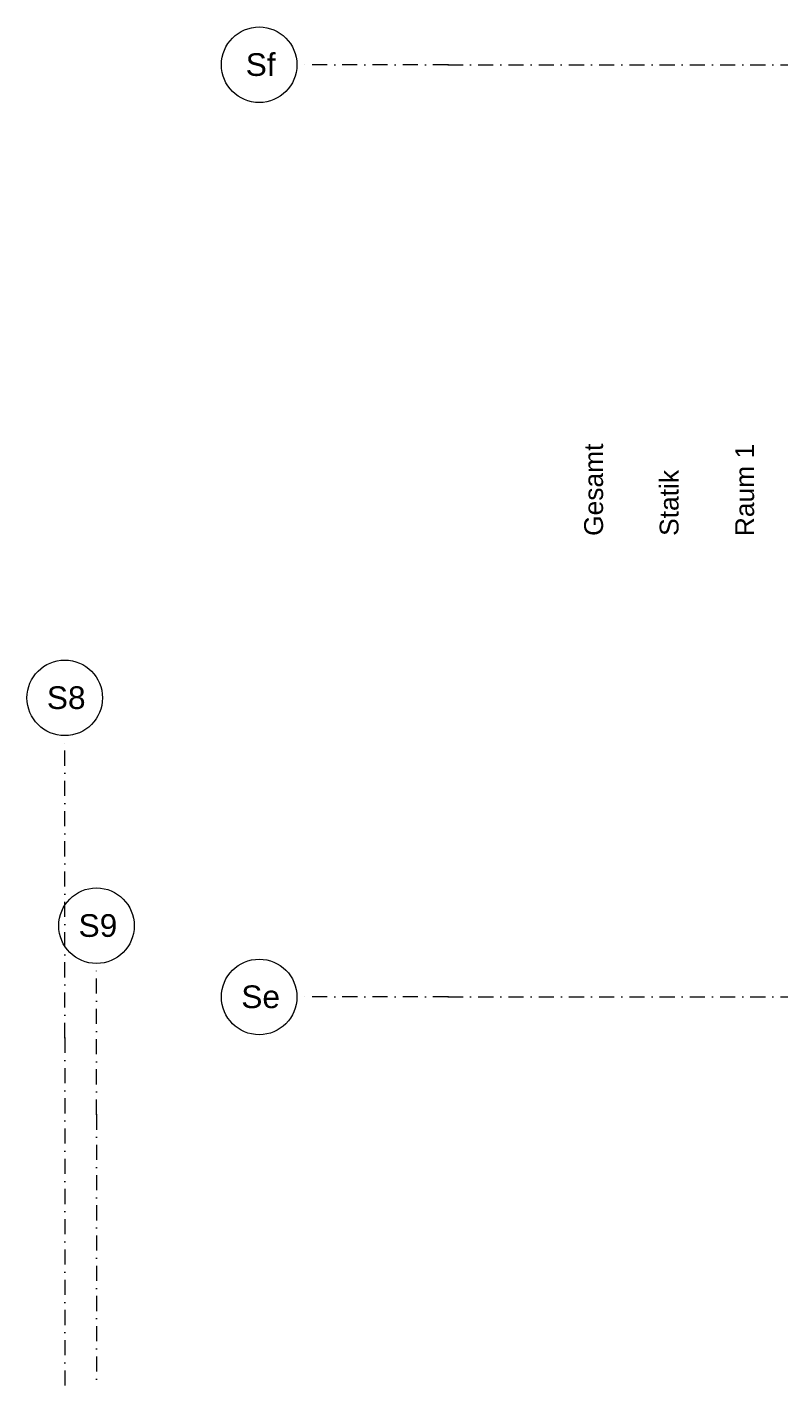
# Model space of a CAD drawing. Header units: millimetres. Extents: x 32522367 to 32638135, y 41424826 to 41540167.
# Drawn here: x 32601869 to 32606847, y 41463687 to 41472623 of the extents above; entities that cross this region are included whole.
import ezdxf
from ezdxf.enums import TextEntityAlignment as Align

# ---------------------------------------------------------------- set-up
doc = ezdxf.new("R2010")
doc.units = ezdxf.units.MM
doc.linetypes.add('Raster', pattern=[0.2, 0.1, -0.05, 0, -0.05])
doc.layers.add('000 Achsraster Haupt', color=251, linetype='Continuous')
doc.layers.add('000 Achsraster Haupt_Stift_Nr__1', color=251, linetype='Continuous', lineweight=13)
doc.layers.add('940 Einreichplan Bemassung_Stift_Nr__1', color=251, linetype='Continuous', lineweight=13)
doc.styles.add('ERSTELLTER_STIL_1', font='arial.ttf')

# ---------------------------------------------------------------- blocks, each defined once
blk = doc.blocks.new('Standard-Rastermarker_16')
at = {"layer": '000 Achsraster Haupt_Stift_Nr__1', "color": 7, "linetype": 'Raster', "lineweight": 13}
for q in [(34.0882, 0), (0, 0)]:
    blk.add_line((2, 0), q, dxfattribs=at)
at = {"layer": '000 Achsraster Haupt_Stift_Nr__1', "color": 7, "linetype": 'Continuous', "lineweight": 13}
blk.add_circle((-0.25, 0), 0.25, dxfattribs=at)
at = {"layer": '000 Achsraster Haupt_Stift_Nr__1', "color": 7, "linetype": 'Raster', "lineweight": 13}
blk.add_point((2, 0), dxfattribs=at)
blk.add_point((2, 0), dxfattribs=at)
at = {"layer": '000 Achsraster Haupt_Stift_Nr__1', "color": 7, "lineweight": 13, "style": 'ERSTELLTER_STIL_1'}
for tag, p in [('AC_MarkerText_1_0', (-0.3593, -0.0343)), ('AC_MarkerText_1_1', (36.2289, -0.0343))]:
    blk.add_attdef(tag, text='', height=0.15, rotation=90, dxfattribs=at).set_placement(p, align=Align.TOP_CENTER)
blk = doc.blocks.new('Standard-Rastermarker_17')
at = {"layer": '000 Achsraster Haupt_Stift_Nr__1', "color": 7, "linetype": 'Raster', "lineweight": 13}
for q in [(34.7949, 0), (0, 0)]:
    blk.add_line((1, 0), q, dxfattribs=at)
at = {"layer": '000 Achsraster Haupt_Stift_Nr__1', "color": 7, "linetype": 'Continuous', "lineweight": 13}
blk.add_circle((-0.25, 0), 0.25, dxfattribs=at)
at = {"layer": '000 Achsraster Haupt_Stift_Nr__1', "color": 7, "linetype": 'Raster', "lineweight": 13}
blk.add_point((1, 0), dxfattribs=at)
blk.add_point((1, 0), dxfattribs=at)
at = {"layer": '000 Achsraster Haupt_Stift_Nr__1', "color": 7, "lineweight": 13, "style": 'ERSTELLTER_STIL_1'}
for tag, p in [('AC_MarkerText_1_0', (-0.3593, -0.0343)), ('AC_MarkerText_1_1', (35.9356, -0.0343))]:
    blk.add_attdef(tag, text='', height=0.15, rotation=90.00001, dxfattribs=at).set_placement(p, align=Align.TOP_CENTER)
blk = doc.blocks.new('Standard-Rastermarker_21')
at = {"layer": '000 Achsraster Haupt_Stift_Nr__1', "color": 7, "linetype": 'Raster', "lineweight": 13}
for q in [(27.7, 0), (1, 0), (0, 0)]:
    blk.add_line((1, 0), q, dxfattribs=at)
at = {"layer": '000 Achsraster Haupt_Stift_Nr__1', "color": 7, "linetype": 'Continuous', "lineweight": 13}
blk.add_circle((-0.25, 0), 0.25, dxfattribs=at)
at = {"layer": '000 Achsraster Haupt_Stift_Nr__1', "color": 7, "linetype": 'Raster', "lineweight": 13}
blk.add_point((1, 0), dxfattribs=at)
at = {"layer": '000 Achsraster Haupt_Stift_Nr__1', "color": 7, "lineweight": 13, "style": 'ERSTELLTER_STIL_1'}
for tag, p in [('AC_MarkerText_1_0', (-0.25, 0.075)), ('AC_MarkerText_1_1', (28.95, 0.075))]:
    blk.add_attdef(tag, text='', height=0.15, dxfattribs=at).set_placement(p, align=Align.TOP_CENTER)

msp = doc.modelspace()

# ---------------------------------------------------------------- block references
at = {"layer": '000 Achsraster Haupt', "color": 7, "linetype": 'Continuous', "lineweight": 18}
ref = msp.add_blockref('Standard-Rastermarker_21', (32603656.018, 41472372.709), dxfattribs=dict(at, xscale=999.9999999999995, yscale=999.9999999999995, zscale=999.9999999999995, rotation=0.0002901272618044))
ref.add_attrib('AC_MarkerText_1', 'Sf', dxfattribs={"layer": '000 Achsraster Haupt_Stift_Nr__1', "color": 7, "lineweight": 13, "height": 150, "rotation": 0.0002901, "style": 'ERSTELLTER_STIL_1'}).set_placement((32603415.674, 41472449.093), align=Align.TOP_CENTER)
ref = msp.add_blockref('Standard-Rastermarker_16', (32602118.731, 41467932.33), dxfattribs=dict(at, xscale=999.9999999999995, yscale=999.9999999999995, zscale=999.9999999999995, rotation=270.0002935152807))
ref.add_attrib('AC_MarkerText_1', 'S8', dxfattribs={"layer": '000 Achsraster Haupt_Stift_Nr__1', "color": 7, "lineweight": 13, "height": 150, "rotation": 0.0002954, "style": 'ERSTELLTER_STIL_1'}).set_placement((32602128.387, 41468258.718), align=Align.TOP_CENTER)
ref = msp.add_blockref('Standard-Rastermarker_17', (32602328.739, 41466424.171), dxfattribs=dict(at, xscale=999.9999999999995, yscale=999.9999999999995, zscale=999.9999999999995, rotation=270.0002901272617))
ref.add_attrib('AC_MarkerText_1', 'S9', dxfattribs={"layer": '000 Achsraster Haupt_Stift_Nr__1', "color": 7, "lineweight": 13, "height": 150, "rotation": 0.0002954, "style": 'ERSTELLTER_STIL_1'}).set_placement((32602338.395, 41466750.559), align=Align.TOP_CENTER)
ref = msp.add_blockref('Standard-Rastermarker_21', (32603656.049, 41466202.709), dxfattribs=dict(at, xscale=999.9999999999995, yscale=999.9999999999995, zscale=999.9999999999995, rotation=0.0002901272618044))
ref.add_attrib('AC_MarkerText_1', 'Se', dxfattribs={"layer": '000 Achsraster Haupt_Stift_Nr__1', "color": 7, "lineweight": 13, "height": 150, "rotation": 0.0002901, "style": 'ERSTELLTER_STIL_1'}).set_placement((32603415.706, 41466279.093), align=Align.TOP_CENTER)

# ---------------------------------------------------------------- texts
at = {"layer": '940 Einreichplan Bemassung_Stift_Nr__1', "color": 7, "linetype": 'Continuous', "lineweight": 13, "char_height": 125, "attachment_point": 4, "rotation": 90.0002901, "style": 'ERSTELLTER_STIL_1'}
for s, insert in [('\\A1;{\\pql;\\fArial|b0|i0|c0|p0;\\W1.000000;Gesamt}', (32605620.841, 41469254.314)), ('\\A1;{\\pql;\\fArial|b0|i0|c0|p0;\\W1.000000;Raum 1}', (32606620.795, 41469252.496)), ('\\A1;{\\pql;\\fArial|b0|i0|c0|p0;\\W1.000000;Statik}', (32606120.839, 41469254.317))]:
    msp.add_mtext(s, dxfattribs=dict(at, insert=insert))

doc.saveas('drawing.dxf')
